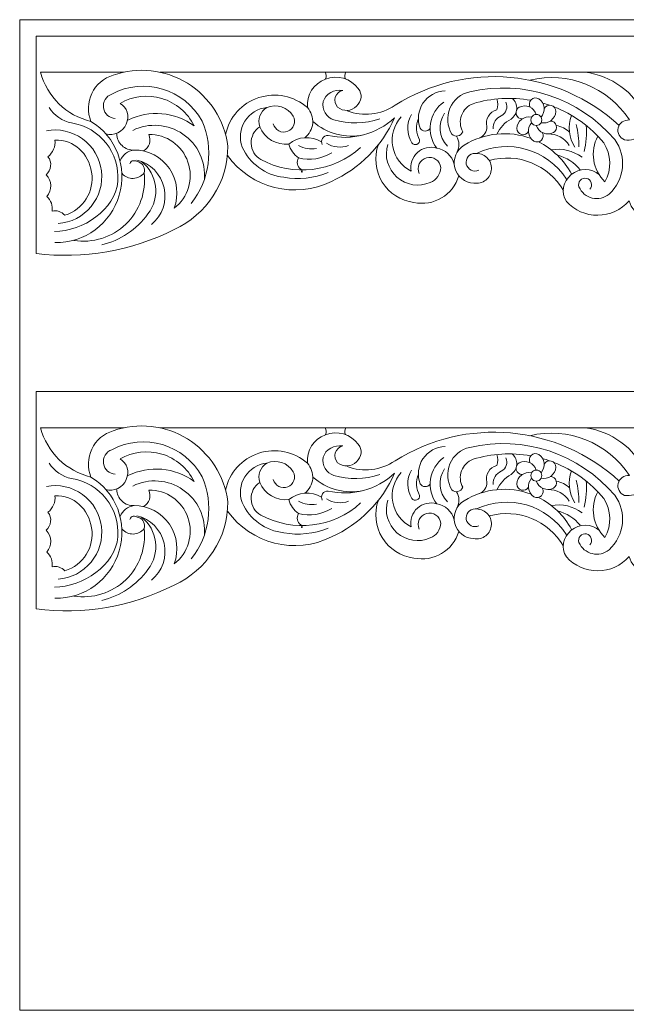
# Model space of a CAD drawing. Header units: millimetres. Extents: x 4871 to 5115, y 2124 to 2384.
# Drawn here: x 4870.9 to 4945.8, y 2124.1 to 2246.1 of the extents above; entities that cross this region are included whole.
import ezdxf

# ---------------------------------------------------------------- set-up
doc = ezdxf.new("R2010")
doc.units = ezdxf.units.MM
doc.header["$MEASUREMENT"] = 0
doc.layers.add('SITARA ALL', color=18, linetype='Continuous', true_color=0x000000)

msp = doc.modelspace()

# ---------------------------------------------------------------- linework, layer by layer
at = {"layer": 'SITARA ALL', "lineweight": 9}
for points, knots in [([(4870.88, 2246.05), (4870.88, 2246.05), (5114.88, 2246.05), (5114.88, 2246.05), (5114.88, 2246.05), (5114.88, 2124.05), (5114.88, 2124.05), (5114.88, 2124.05), (4870.88, 2124.05), (4870.88, 2124.05), (4870.88, 2124.05), (4870.88, 2246.05), (4870.88, 2246.05)], [0, 0, 0, 0, 0.25, 0.25, 0.25, 0.5, 0.5, 0.5, 0.75, 0.75, 0.75, 1, 1, 1, 1]), ([(5072.25, 2239.6), (5071.46, 2236.59), (5069.07, 2234.25), (5066.04, 2233.53), (5066.49, 2234.65), (5066.45, 2235.9), (5065.93, 2236.99), (5065.4, 2238.07), (5064.45, 2238.89), (5063.3, 2239.23), (5060.25, 2240.29), (5056.88, 2239.92), (5054.14, 2238.22), (5051.39, 2236.52), (5049.56, 2233.69), (5049.16, 2230.48), (5049.16, 2226.06), (5051.75, 2222.04), (5055.79, 2220.22), (5061.04, 2217.55), (5066.97, 2216.52), (5072.81, 2217.28), (5072.81, 2217.28), (5072.81, 2244.05), (5072.81, 2244.05), (5072.81, 2244.05), (4872.88, 2244.05), (4872.88, 2244.05), (4872.88, 2244.05), (4872.88, 2217.28), (4872.88, 2217.28), (4878.72, 2216.52), (4884.65, 2217.55), (4889.9, 2220.22), (4893.93, 2222.05), (4896.53, 2226.06), (4896.53, 2230.48), (4896.12, 2233.69), (4894.28, 2236.54), (4891.53, 2238.23), (4888.79, 2239.93), (4885.44, 2240.3), (4882.39, 2239.23), (4881.23, 2238.89), (4880.28, 2238.07), (4879.76, 2236.98), (4879.23, 2235.9), (4879.19, 2234.65), (4879.65, 2233.53), (4876.62, 2234.25), (4874.23, 2236.59), (4873.44, 2239.6), (4873.44, 2239.6), (4883.7, 2239.6), (4883.7, 2239.6)], [0, 0, 0, 0, 0.052632, 0.052632, 0.052632, 0.105263, 0.105263, 0.105263, 0.157895, 0.157895, 0.157895, 0.210526, 0.210526, 0.210526, 0.263158, 0.263158, 0.263158, 0.315789, 0.315789, 0.315789, 0.368421, 0.368421, 0.368421, 0.421053, 0.421053, 0.421053, 0.473684, 0.473684, 0.473684, 0.526316, 0.526316, 0.526316, 0.578947, 0.578947, 0.578947, 0.631579, 0.631579, 0.631579, 0.684211, 0.684211, 0.684211, 0.736842, 0.736842, 0.736842, 0.789474, 0.789474, 0.789474, 0.842105, 0.842105, 0.842105, 0.894737, 0.894737, 0.894737, 1, 1, 1, 1]), ([(4944.77, 2233.03), (4937.17, 2240), (4925.85, 2241.03), (4917.13, 2235.52), (4915.39, 2234.34), (4913.18, 2234.09), (4911.22, 2234.83)], [0, 0, 0, 0, 0.333333, 0.333333, 0.333333, 1, 1, 1, 1]), ([(4892, 2223.44), (4894.3, 2226.31), (4894.82, 2230.21), (4893.34, 2233.57), (4891.17, 2237.54), (4886.21, 2239.03), (4882.22, 2236.9), (4881.51, 2236.65), (4881.08, 2235.93), (4881.2, 2235.19), (4881.32, 2234.45), (4881.9, 2233.91), (4882.65, 2233.91)], [0, 0, 0, 0, 0.2, 0.2, 0.2, 0.4, 0.4, 0.4, 0.6, 0.6, 0.6, 1, 1, 1, 1]), ([(4915.24, 2233.85), (4913.42, 2233.21), (4911.44, 2233.17), (4909.6, 2233.73), (4908.64, 2234.02), (4908.07, 2235), (4908.29, 2235.97), (4908.52, 2236.95), (4909.69, 2237.52), (4910.68, 2237.36), (4910.25, 2237.26), (4909.9, 2236.93), (4909.77, 2236.51), (4909.64, 2236.08), (4909.75, 2235.62), (4910.05, 2235.29), (4910.74, 2234.72), (4911.75, 2234.77), (4912.38, 2235.4), (4913.01, 2236.03), (4913.17, 2236.89), (4912.6, 2237.57), (4911.67, 2238.83), (4910.02, 2239.31), (4908.56, 2238.75), (4907.1, 2238.19), (4906.18, 2236.79), (4906.33, 2235.23), (4904.69, 2236.68), (4902.41, 2237.15), (4900.33, 2236.46), (4898.25, 2235.78), (4896.7, 2234.07), (4896.24, 2231.93)], [0, 0, 0, 0, 0.083333, 0.083333, 0.083333, 0.166667, 0.166667, 0.166667, 0.25, 0.25, 0.25, 0.333333, 0.333333, 0.333333, 0.416667, 0.416667, 0.416667, 0.5, 0.5, 0.5, 0.583333, 0.583333, 0.583333, 0.666667, 0.666667, 0.666667, 0.75, 0.75, 0.75, 0.833333, 0.833333, 0.833333, 1, 1, 1, 1]), ([(4941.15, 2225.18), (4941.35, 2225.4), (4941.42, 2225.7), (4941.33, 2225.98), (4941.25, 2226.26), (4941.02, 2226.47), (4940.73, 2226.52), (4940.44, 2226.58), (4940.15, 2226.48), (4939.96, 2226.26), (4939.77, 2226.04), (4939.71, 2225.73), (4939.81, 2225.46), (4940.11, 2224.77), (4940.71, 2224.26), (4941.44, 2224.09), (4942.17, 2223.92), (4942.93, 2224.1), (4943.51, 2224.58), (4945.43, 2226.31), (4945.74, 2229.2), (4944.22, 2231.29), (4939.84, 2236.44), (4932.95, 2238.72), (4926.36, 2237.18), (4925.26, 2236.95), (4924.34, 2236.19), (4923.9, 2235.15), (4923.46, 2234.12), (4923.55, 2232.94), (4924.14, 2231.98), (4924.33, 2231.77), (4924.62, 2231.68), (4924.89, 2231.74), (4925.16, 2231.8), (4925.39, 2232), (4925.47, 2232.27), (4925.14, 2232.89), (4925.08, 2233.62), (4925.33, 2234.28), (4925.57, 2234.94), (4926.09, 2235.47), (4926.75, 2235.72), (4929.05, 2236.42), (4931.49, 2236.56), (4933.85, 2236.14)], [0, 0, 0, 0, 0.0625, 0.0625, 0.0625, 0.125, 0.125, 0.125, 0.1875, 0.1875, 0.1875, 0.25, 0.25, 0.25, 0.3125, 0.3125, 0.3125, 0.375, 0.375, 0.375, 0.4375, 0.4375, 0.4375, 0.5, 0.5, 0.5, 0.5625, 0.5625, 0.5625, 0.625, 0.625, 0.625, 0.6875, 0.6875, 0.6875, 0.75, 0.75, 0.75, 0.8125, 0.8125, 0.8125, 0.875, 0.875, 0.875, 1, 1, 1, 1]), ([(4940.56, 2239.6), (4943.81, 2239.19), (4946.62, 2237.13), (4947.98, 2234.15), (4948.21, 2233.4), (4948.03, 2232.58), (4947.51, 2231.99), (4946.98, 2231.4), (4946.18, 2231.13), (4945.41, 2231.28), (4944.83, 2231.5), (4944.5, 2232.12), (4944.63, 2232.73), (4944.77, 2233.34), (4945.4, 2233.75), (4946.02, 2233.71), (4943.37, 2237.79), (4938.45, 2239.75), (4933.73, 2238.62)], [0, 0, 0, 0, 0.142857, 0.142857, 0.142857, 0.285714, 0.285714, 0.285714, 0.428571, 0.428571, 0.428571, 0.571429, 0.571429, 0.571429, 0.714286, 0.714286, 0.714286, 1, 1, 1, 1]), ([(4881.46, 2232.01), (4882.49, 2231.7), (4883.58, 2232.22), (4883.99, 2233.21), (4884.4, 2234.2), (4884.17, 2235.24), (4883.23, 2235.75), (4884.79, 2236.66), (4886.66, 2236.88), (4888.4, 2236.36), (4890.13, 2235.84), (4891.57, 2234.61), (4892.37, 2232.98), (4890, 2234.72), (4886.86, 2235), (4884.21, 2233.7)], [0, 0, 0, 0, 0.166667, 0.166667, 0.166667, 0.333333, 0.333333, 0.333333, 0.5, 0.5, 0.5, 0.666667, 0.666667, 0.666667, 1, 1, 1, 1]), ([(4923.3, 2237.29), (4922.21, 2237.26), (4921.19, 2236.7), (4920.58, 2235.78), (4919.97, 2234.87), (4919.84, 2233.73), (4920.23, 2232.7), (4920.36, 2232.49), (4920.58, 2232.36), (4920.83, 2232.35), (4921.07, 2232.34), (4921.3, 2232.46), (4921.45, 2232.66)], [0, 0, 0, 0, 0.2, 0.2, 0.2, 0.4, 0.4, 0.4, 0.6, 0.6, 0.6, 1, 1, 1, 1]), ([(4927.53, 2231.5), (4928.11, 2231.71), (4928.48, 2232.28), (4928.44, 2232.9), (4928.22, 2233.81), (4928.77, 2234.73), (4929.68, 2234.96), (4929.86, 2235.39), (4929.85, 2235.88), (4929.67, 2236.3)], [0, 0, 0, 0, 0.25, 0.25, 0.25, 0.5, 0.5, 0.5, 1, 1, 1, 1]), ([(4929.68, 2231.98), (4930.06, 2232.76), (4930.67, 2233.41), (4931.43, 2233.83), (4931.84, 2234.11), (4932.1, 2234.57), (4932.13, 2235.06), (4932.16, 2235.56), (4931.96, 2236.04), (4931.59, 2236.37)], [0, 0, 0, 0, 0.25, 0.25, 0.25, 0.5, 0.5, 0.5, 1, 1, 1, 1]), ([(4935.13, 2234.05), (4935.43, 2234.38), (4935.56, 2234.82), (4935.51, 2235.25), (4935.45, 2235.69), (4935.21, 2236.08), (4934.85, 2236.32), (4934.55, 2236.5), (4934.16, 2236.45), (4933.91, 2236.2), (4933.66, 2235.94), (4933.61, 2235.57), (4933.8, 2235.27)], [0, 0, 0, 0, 0.2, 0.2, 0.2, 0.4, 0.4, 0.4, 0.6, 0.6, 0.6, 1, 1, 1, 1]), ([(4874.51, 2235.25), (4875.13, 2234.26), (4876.13, 2233.57), (4877.27, 2233.34), (4880.75, 2232.79), (4883.22, 2229.66), (4882.96, 2226.15), (4882.69, 2222.64), (4878.66, 2220.01), (4875.14, 2219.98)], [0, 0, 0, 0, 0.25, 0.25, 0.25, 0.5, 0.5, 0.5, 1, 1, 1, 1]), ([(4901.33, 2235.25), (4900.21, 2235.13), (4899.21, 2234.51), (4898.62, 2233.55), (4898.03, 2232.6), (4897.91, 2231.43), (4898.3, 2230.38), (4899.22, 2228.32), (4901.17, 2226.9), (4903.42, 2226.66), (4905.25, 2226.33), (4907.14, 2226.53), (4908.87, 2227.23)], [0, 0, 0, 0, 0.2, 0.2, 0.2, 0.4, 0.4, 0.4, 0.6, 0.6, 0.6, 1, 1, 1, 1]), ([(4902.13, 2233.23), (4902.23, 2232.86), (4902.47, 2232.55), (4902.81, 2232.37), (4903.15, 2232.2), (4903.55, 2232.18), (4903.9, 2232.32), (4904.26, 2232.46), (4904.54, 2232.74), (4904.67, 2233.1), (4904.8, 2233.46), (4904.77, 2233.85), (4904.58, 2234.19), (4903.91, 2235.29), (4902.53, 2235.74), (4901.33, 2235.25), (4900.52, 2234.76), (4900.16, 2233.77), (4900.47, 2232.88), (4901.04, 2231.44), (4902.5, 2230.56), (4904.04, 2230.74), (4905.18, 2231.69), (4906.81, 2231.8), (4908.08, 2231.03)], [0, 0, 0, 0, 0.111111, 0.111111, 0.111111, 0.222222, 0.222222, 0.222222, 0.333333, 0.333333, 0.333333, 0.444444, 0.444444, 0.444444, 0.555556, 0.555556, 0.555556, 0.666667, 0.666667, 0.666667, 0.777778, 0.777778, 0.777778, 1, 1, 1, 1]), ([(4906.01, 2231.53), (4906.57, 2231.97), (4906.92, 2232.61), (4906.98, 2233.31), (4907.04, 2234.02), (4906.8, 2234.71), (4906.33, 2235.23)], [0, 0, 0, 0, 0.333333, 0.333333, 0.333333, 1, 1, 1, 1]), ([(4917.88, 2234.08), (4916.99, 2233.09), (4916.6, 2231.74), (4916.85, 2230.42), (4917.1, 2229.11), (4917.94, 2227.99), (4919.14, 2227.4), (4918.96, 2228.24), (4919.25, 2229.12), (4919.89, 2229.71), (4920.53, 2230.29), (4921.44, 2230.49), (4922.27, 2230.24), (4921.61, 2231.1), (4921.33, 2232.19), (4921.49, 2233.27), (4921.66, 2234.34), (4922.26, 2235.3), (4923.15, 2235.92)], [0, 0, 0, 0, 0.142857, 0.142857, 0.142857, 0.285714, 0.285714, 0.285714, 0.428571, 0.428571, 0.428571, 0.571429, 0.571429, 0.571429, 0.714286, 0.714286, 0.714286, 1, 1, 1, 1]), ([(4930.78, 2235.89), (4931.08, 2235.28), (4930.83, 2234.54), (4930.22, 2234.23), (4929.58, 2233.96), (4929.18, 2233.32), (4929.23, 2232.63)], [0, 0, 0, 0, 0.333333, 0.333333, 0.333333, 1, 1, 1, 1]), ([(4934.55, 2234.39), (4934.41, 2234.81), (4934.1, 2235.15), (4933.69, 2235.32), (4933.29, 2235.49), (4932.84, 2235.47), (4932.44, 2235.28), (4932.13, 2235.11), (4931.98, 2234.74), (4932.08, 2234.4), (4932.17, 2234.06), (4932.47, 2233.83), (4932.83, 2233.84)], [0, 0, 0, 0, 0.2, 0.2, 0.2, 0.4, 0.4, 0.4, 0.6, 0.6, 0.6, 1, 1, 1, 1]), ([(4935.13, 2233.37), (4935.56, 2233.28), (4936.01, 2233.39), (4936.36, 2233.65), (4936.71, 2233.92), (4936.92, 2234.32), (4936.95, 2234.75), (4936.96, 2235.11), (4936.72, 2235.42), (4936.38, 2235.51), (4936.04, 2235.59), (4935.68, 2235.45), (4935.52, 2235.14)], [0, 0, 0, 0, 0.2, 0.2, 0.2, 0.4, 0.4, 0.4, 0.6, 0.6, 0.6, 1, 1, 1, 1]), ([(4942.13, 2231.72), (4941.13, 2229.86), (4941.49, 2227.56), (4943.01, 2226.09), (4943.85, 2227.6), (4943.79, 2229.45), (4942.86, 2230.9), (4941.22, 2232.88), (4939.1, 2234.41), (4936.7, 2235.34)], [0, 0, 0, 0, 0.25, 0.25, 0.25, 0.5, 0.5, 0.5, 1, 1, 1, 1]), ([(4908.16, 2230.68), (4908.04, 2230.93), (4908.05, 2231.22), (4908.2, 2231.45), (4908.34, 2231.68), (4908.6, 2231.82), (4908.88, 2231.81), (4911.8, 2231.12), (4914.88, 2231.94), (4917.07, 2233.99), (4915.53, 2230.51), (4912.76, 2227.72), (4909.29, 2226.15), (4904.82, 2223.93), (4899.38, 2225.29), (4896.47, 2229.34)], [0, 0, 0, 0, 0.166667, 0.166667, 0.166667, 0.333333, 0.333333, 0.333333, 0.5, 0.5, 0.5, 0.666667, 0.666667, 0.666667, 1, 1, 1, 1]), ([(4919.16, 2234.37), (4918.53, 2233.3), (4918.55, 2231.96), (4919.22, 2230.9), (4919.36, 2230.71), (4919.61, 2230.63), (4919.84, 2230.71), (4920.06, 2230.8), (4920.2, 2231.02), (4920.16, 2231.26), (4919.7, 2232.06), (4919.65, 2233.04), (4920.01, 2233.9)], [0, 0, 0, 0, 0.2, 0.2, 0.2, 0.4, 0.4, 0.4, 0.6, 0.6, 0.6, 1, 1, 1, 1]), ([(4933.96, 2234.05), (4933.53, 2234.14), (4933.08, 2234.04), (4932.73, 2233.78), (4932.38, 2233.51), (4932.17, 2233.11), (4932.14, 2232.67), (4932.13, 2232.32), (4932.37, 2232.01), (4932.71, 2231.92), (4933.06, 2231.84), (4933.41, 2231.98), (4933.57, 2232.29)], [0, 0, 0, 0, 0.2, 0.2, 0.2, 0.4, 0.4, 0.4, 0.6, 0.6, 0.6, 1, 1, 1, 1]), ([(4935.23, 2233.71), (4935.23, 2233.96), (4935.1, 2234.18), (4934.89, 2234.3), (4934.68, 2234.42), (4934.42, 2234.42), (4934.21, 2234.3), (4934, 2234.18), (4933.87, 2233.96), (4933.87, 2233.71), (4933.87, 2233.47), (4934, 2233.25), (4934.21, 2233.13), (4934.42, 2233), (4934.68, 2233), (4934.89, 2233.13), (4935.1, 2233.25), (4935.23, 2233.47), (4935.23, 2233.71)], [0, 0, 0, 0, 0.166667, 0.166667, 0.166667, 0.333333, 0.333333, 0.333333, 0.5, 0.5, 0.5, 0.666667, 0.666667, 0.666667, 0.833333, 0.833333, 0.833333, 1, 1, 1, 1]), ([(4875.61, 2220.96), (4877.19, 2221.07), (4878.66, 2221.82), (4879.67, 2223.05), (4880.68, 2224.28), (4881.14, 2225.86), (4880.94, 2227.44), (4880.74, 2229.02), (4879.9, 2230.44), (4878.61, 2231.38), (4877.32, 2232.31), (4875.72, 2232.68), (4874.15, 2232.38)], [0, 0, 0, 0, 0.2, 0.2, 0.2, 0.4, 0.4, 0.4, 0.6, 0.6, 0.6, 1, 1, 1, 1]), ([(4875.21, 2218.6), (4878.87, 2218.53), (4882.12, 2220.93), (4883.13, 2224.44), (4884.14, 2227.96), (4882.78, 2231.64), (4879.65, 2233.53)], [0, 0, 0, 0, 0.333333, 0.333333, 0.333333, 1, 1, 1, 1]), ([(4893.63, 2226.35), (4893.83, 2228.56), (4892.82, 2230.72), (4890.99, 2231.97), (4889.16, 2233.23), (4886.81, 2233.41), (4884.81, 2232.43)], [0, 0, 0, 0, 0.333333, 0.333333, 0.333333, 1, 1, 1, 1]), ([(4900.47, 2232.88), (4899.78, 2232.43), (4899.37, 2231.65), (4899.4, 2230.82), (4899.43, 2230), (4899.87, 2229.25), (4900.59, 2228.84), (4904.59, 2226.68), (4909.52, 2227.27), (4912.89, 2230.33)], [0, 0, 0, 0, 0.25, 0.25, 0.25, 0.5, 0.5, 0.5, 1, 1, 1, 1]), ([(4933.96, 2233.37), (4933.67, 2233.05), (4933.53, 2232.61), (4933.58, 2232.18), (4933.64, 2231.74), (4933.88, 2231.35), (4934.24, 2231.11), (4934.55, 2230.93), (4934.93, 2230.98), (4935.18, 2231.23), (4935.43, 2231.49), (4935.48, 2231.86), (4935.29, 2232.16)], [0, 0, 0, 0, 0.2, 0.2, 0.2, 0.4, 0.4, 0.4, 0.6, 0.6, 0.6, 1, 1, 1, 1]), ([(4934.55, 2233.04), (4934.68, 2232.62), (4934.99, 2232.28), (4935.4, 2232.11), (4935.8, 2231.94), (4936.26, 2231.96), (4936.65, 2232.15), (4936.96, 2232.32), (4937.11, 2232.68), (4937.01, 2233.02), (4936.92, 2233.36), (4936.62, 2233.6), (4936.27, 2233.58)], [0, 0, 0, 0, 0.2, 0.2, 0.2, 0.4, 0.4, 0.4, 0.6, 0.6, 0.6, 1, 1, 1, 1]), ([(4882.84, 2232.01), (4882.84, 2231.46), (4883.07, 2230.93), (4883.48, 2230.55), (4883.88, 2230.18), (4884.41, 2229.98), (4884.96, 2230.01)], [0, 0, 0, 0, 0.333333, 0.333333, 0.333333, 1, 1, 1, 1]), ([(4883.23, 2228.69), (4883.54, 2229.4), (4884.2, 2229.9), (4884.96, 2230.01), (4886.71, 2230.02), (4888.34, 2229.16), (4889.32, 2227.73), (4890.31, 2226.29), (4890.52, 2224.45), (4889.9, 2222.83), (4891.64, 2224.16), (4892.33, 2226.46), (4891.61, 2228.53), (4890.88, 2230.6), (4888.97, 2231.97), (4886.77, 2231.92), (4887.12, 2231.18), (4886.84, 2230.29), (4886.13, 2229.89)], [0, 0, 0, 0, 0.142857, 0.142857, 0.142857, 0.285714, 0.285714, 0.285714, 0.428571, 0.428571, 0.428571, 0.571429, 0.571429, 0.571429, 0.714286, 0.714286, 0.714286, 1, 1, 1, 1]), ([(4933.9, 2231.42), (4931.18, 2232.45), (4928.13, 2232.15), (4925.66, 2230.61), (4924.69, 2230.04), (4924.22, 2228.9), (4924.51, 2227.82), (4924.79, 2226.74), (4925.72, 2225.97), (4926.83, 2225.94), (4927.36, 2225.84), (4927.9, 2225.98), (4928.32, 2226.31), (4928.74, 2226.64), (4928.99, 2227.14), (4929.02, 2227.67), (4929.04, 2228.2), (4928.83, 2228.72), (4928.45, 2229.09), (4928.06, 2229.46), (4927.54, 2229.64), (4927, 2229.59), (4926.67, 2229.6), (4926.36, 2229.45), (4926.15, 2229.2), (4925.94, 2228.94), (4925.85, 2228.61), (4925.92, 2228.28), (4925.99, 2227.96), (4926.21, 2227.68), (4926.5, 2227.54), (4926.8, 2227.39), (4927.15, 2227.38), (4927.45, 2227.53)], [0, 0, 0, 0, 0.083333, 0.083333, 0.083333, 0.166667, 0.166667, 0.166667, 0.25, 0.25, 0.25, 0.333333, 0.333333, 0.333333, 0.416667, 0.416667, 0.416667, 0.5, 0.5, 0.5, 0.583333, 0.583333, 0.583333, 0.666667, 0.666667, 0.666667, 0.75, 0.75, 0.75, 0.833333, 0.833333, 0.833333, 1, 1, 1, 1]), ([(4876.43, 2221.97), (4878.7, 2222.66), (4880.11, 2224.93), (4879.73, 2227.27), (4879.34, 2229.61), (4877.59, 2231.3), (4875.21, 2231.22), (4875.29, 2230.44), (4874.97, 2229.68), (4874.35, 2229.19), (4874.88, 2228.51), (4874.78, 2227.54), (4874.13, 2226.97), (4874.85, 2226.23), (4874.88, 2225.06), (4874.21, 2224.28), (4874.73, 2223.83), (4874.97, 2223.15), (4874.86, 2222.48), (4875.43, 2222.62), (4876.04, 2222.42), (4876.43, 2221.97)], [0, 0, 0, 0, 0.142857, 0.142857, 0.142857, 0.285714, 0.285714, 0.285714, 0.428571, 0.428571, 0.428571, 0.571429, 0.571429, 0.571429, 0.714286, 0.714286, 0.714286, 0.857143, 0.857143, 0.857143, 1, 1, 1, 1]), ([(4904.04, 2230.74), (4904.23, 2230.05), (4904.66, 2229.44), (4905.25, 2229.03), (4904.94, 2228.57), (4905.07, 2227.95), (4905.53, 2227.64), (4905.99, 2227.33), (4905.38, 2227.09), (4905.69, 2227.55)], [0, 0, 0, 0, 0.25, 0.25, 0.25, 0.5, 0.5, 0.5, 1, 1, 1, 1]), ([(4915.08, 2230.68), (4914.53, 2229.15), (4914.71, 2227.45), (4915.56, 2226.06), (4916.41, 2224.68), (4917.84, 2223.75), (4919.45, 2223.56), (4921.88, 2223.03), (4924.3, 2224.46), (4925, 2226.84)], [0, 0, 0, 0, 0.25, 0.25, 0.25, 0.5, 0.5, 0.5, 1, 1, 1, 1]), ([(4916.23, 2230.69), (4915.79, 2229.25), (4916.23, 2227.68), (4917.36, 2226.68), (4918.49, 2225.67), (4920.08, 2225.41), (4921.46, 2226.02), (4922.23, 2226.3), (4922.75, 2227.03), (4922.77, 2227.85), (4922.73, 2228.26), (4922.51, 2228.63), (4922.17, 2228.86), (4921.83, 2229.09), (4921.41, 2229.16), (4921.01, 2229.05), (4920.62, 2228.94), (4920.29, 2228.66), (4920.12, 2228.29), (4919.95, 2227.92), (4919.94, 2227.49), (4920.11, 2227.12)], [0, 0, 0, 0, 0.125, 0.125, 0.125, 0.25, 0.25, 0.25, 0.375, 0.375, 0.375, 0.5, 0.5, 0.5, 0.625, 0.625, 0.625, 0.75, 0.75, 0.75, 1, 1, 1, 1]), ([(4877.54, 2218.88), (4879.87, 2218.5), (4882.24, 2219.25), (4883.95, 2220.88), (4885.65, 2222.52), (4886.48, 2224.85), (4886.2, 2227.19), (4886.38, 2227.74), (4886.09, 2228.34), (4885.54, 2228.54), (4884.99, 2228.73), (4884.65, 2228.85), (4884.44, 2228.3)], [0, 0, 0, 0, 0.2, 0.2, 0.2, 0.4, 0.4, 0.4, 0.6, 0.6, 0.6, 1, 1, 1, 1]), ([(4880.97, 2218.32), (4883.26, 2218.88), (4885.28, 2220.23), (4886.67, 2222.13), (4888.23, 2224.15), (4887.87, 2227.04), (4885.87, 2228.61)], [0, 0, 0, 0, 0.333333, 0.333333, 0.333333, 1, 1, 1, 1]), ([(4887.12, 2220.84), (4888.45, 2221.93), (4889.05, 2223.69), (4888.66, 2225.37), (4888.27, 2227.05), (4886.99, 2228.37), (4885.31, 2228.77)], [0, 0, 0, 0, 0.333333, 0.333333, 0.333333, 1, 1, 1, 1]), ([(4942.32, 2226.94), (4941.33, 2227.81), (4939.86, 2227.83), (4938.86, 2226.98), (4937.85, 2226.13), (4937.55, 2224.8), (4938.25, 2223.68), (4939.24, 2222.59), (4940.65, 2221.96), (4942.13, 2221.98), (4943.61, 2221.99), (4945.01, 2222.62), (4945.98, 2223.74), (4946.56, 2221.94), (4948.47, 2220.92), (4950.29, 2221.44), (4952.11, 2221.97), (4953.28, 2222.68), (4952.81, 2224.51), (4952.45, 2225.48), (4951.47, 2226.09), (4950.44, 2225.98), (4949.41, 2225.87), (4948.59, 2225.12), (4948.43, 2224.09), (4948.39, 2223.68), (4948.54, 2223.28), (4948.84, 2222.99), (4949.13, 2222.7), (4949.54, 2222.56), (4949.95, 2222.62), (4950.36, 2222.67), (4950.72, 2222.9), (4950.94, 2223.25), (4951.16, 2223.6), (4951.2, 2224.03), (4951.06, 2224.42)], [0, 0, 0, 0, 0.076923, 0.076923, 0.076923, 0.153846, 0.153846, 0.153846, 0.230769, 0.230769, 0.230769, 0.307692, 0.307692, 0.307692, 0.384615, 0.384615, 0.384615, 0.461538, 0.461538, 0.461538, 0.538462, 0.538462, 0.538462, 0.615385, 0.615385, 0.615385, 0.692308, 0.692308, 0.692308, 0.769231, 0.769231, 0.769231, 0.846154, 0.846154, 0.846154, 1, 1, 1, 1]), ([(4883.48, 2227.11), (4883.83, 2226.72), (4884.33, 2226.5), (4884.86, 2226.51), (4885.39, 2226.53), (4885.88, 2226.77), (4886.2, 2227.19)], [0, 0, 0, 0, 0.333333, 0.333333, 0.333333, 1, 1, 1, 1]), ([(5072.25, 2195.79), (5071.46, 2192.78), (5069.07, 2190.45), (5066.04, 2189.72), (5066.49, 2190.84), (5066.45, 2192.1), (5065.93, 2193.18), (5065.4, 2194.27), (5064.45, 2195.08), (5063.3, 2195.42), (5060.25, 2196.49), (5056.88, 2196.12), (5054.14, 2194.42), (5051.39, 2192.71), (5049.56, 2189.88), (5049.16, 2186.68), (5049.16, 2182.25), (5051.75, 2178.24), (5055.79, 2176.42), (5061.04, 2173.74), (5066.97, 2172.72), (5072.81, 2173.48), (5072.81, 2173.48), (5072.81, 2200.25), (5072.81, 2200.25), (5072.81, 2200.25), (4872.88, 2200.25), (4872.88, 2200.25), (4872.88, 2200.25), (4872.88, 2173.48), (4872.88, 2173.48), (4878.72, 2172.72), (4884.65, 2173.74), (4889.9, 2176.42), (4893.93, 2178.24), (4896.53, 2182.25), (4896.53, 2186.68), (4896.12, 2189.88), (4894.28, 2192.73), (4891.53, 2194.43), (4888.79, 2196.12), (4885.44, 2196.49), (4882.39, 2195.42), (4881.23, 2195.08), (4880.28, 2194.26), (4879.76, 2193.18), (4879.23, 2192.09), (4879.19, 2190.84), (4879.65, 2189.72), (4876.62, 2190.45), (4874.23, 2192.78), (4873.44, 2195.79), (4873.44, 2195.79), (4883.7, 2195.79), (4883.7, 2195.79)], [0, 0, 0, 0, 0.052632, 0.052632, 0.052632, 0.105263, 0.105263, 0.105263, 0.157895, 0.157895, 0.157895, 0.210526, 0.210526, 0.210526, 0.263158, 0.263158, 0.263158, 0.315789, 0.315789, 0.315789, 0.368421, 0.368421, 0.368421, 0.421053, 0.421053, 0.421053, 0.473684, 0.473684, 0.473684, 0.526316, 0.526316, 0.526316, 0.578947, 0.578947, 0.578947, 0.631579, 0.631579, 0.631579, 0.684211, 0.684211, 0.684211, 0.736842, 0.736842, 0.736842, 0.789474, 0.789474, 0.789474, 0.842105, 0.842105, 0.842105, 0.894737, 0.894737, 0.894737, 1, 1, 1, 1]), ([(4944.77, 2189.22), (4937.17, 2196.2), (4925.85, 2197.23), (4917.13, 2191.72), (4915.39, 2190.54), (4913.18, 2190.28), (4911.22, 2191.03)], [0, 0, 0, 0, 0.333333, 0.333333, 0.333333, 1, 1, 1, 1]), ([(4892, 2179.64), (4894.3, 2182.5), (4894.82, 2186.4), (4893.34, 2189.77), (4891.17, 2193.74), (4886.21, 2195.23), (4882.22, 2193.09), (4881.51, 2192.85), (4881.08, 2192.13), (4881.2, 2191.39), (4881.32, 2190.65), (4881.9, 2190.1), (4882.65, 2190.1)], [0, 0, 0, 0, 0.2, 0.2, 0.2, 0.4, 0.4, 0.4, 0.6, 0.6, 0.6, 1, 1, 1, 1]), ([(4915.24, 2190.05), (4913.42, 2189.41), (4911.44, 2189.37), (4909.6, 2189.93), (4908.64, 2190.21), (4908.07, 2191.19), (4908.29, 2192.17), (4908.52, 2193.14), (4909.69, 2193.72), (4910.68, 2193.56), (4910.25, 2193.45), (4909.9, 2193.13), (4909.77, 2192.7), (4909.64, 2192.27), (4909.75, 2191.82), (4910.05, 2191.49), (4910.74, 2190.92), (4911.75, 2190.96), (4912.38, 2191.6), (4913.01, 2192.23), (4913.17, 2193.08), (4912.6, 2193.77), (4911.67, 2195.02), (4910.02, 2195.5), (4908.56, 2194.94), (4907.1, 2194.39), (4906.18, 2192.98), (4906.33, 2191.42), (4904.69, 2192.87), (4902.41, 2193.34), (4900.33, 2192.66), (4898.25, 2191.98), (4896.7, 2190.27), (4896.24, 2188.13)], [0, 0, 0, 0, 0.083333, 0.083333, 0.083333, 0.166667, 0.166667, 0.166667, 0.25, 0.25, 0.25, 0.333333, 0.333333, 0.333333, 0.416667, 0.416667, 0.416667, 0.5, 0.5, 0.5, 0.583333, 0.583333, 0.583333, 0.666667, 0.666667, 0.666667, 0.75, 0.75, 0.75, 0.833333, 0.833333, 0.833333, 1, 1, 1, 1]), ([(4941.15, 2181.38), (4941.35, 2181.59), (4941.42, 2181.9), (4941.33, 2182.17), (4941.25, 2182.45), (4941.02, 2182.66), (4940.73, 2182.72), (4940.44, 2182.78), (4940.15, 2182.68), (4939.96, 2182.46), (4939.77, 2182.23), (4939.71, 2181.93), (4939.81, 2181.66), (4940.11, 2180.97), (4940.71, 2180.46), (4941.44, 2180.29), (4942.17, 2180.11), (4942.93, 2180.29), (4943.51, 2180.78), (4945.43, 2182.5), (4945.74, 2185.39), (4944.22, 2187.48), (4939.84, 2192.64), (4932.95, 2194.91), (4926.36, 2193.38), (4925.26, 2193.14), (4924.34, 2192.39), (4923.9, 2191.35), (4923.46, 2190.31), (4923.55, 2189.13), (4924.14, 2188.17), (4924.33, 2187.97), (4924.62, 2187.88), (4924.89, 2187.94), (4925.16, 2188), (4925.39, 2188.2), (4925.47, 2188.46), (4925.14, 2189.08), (4925.08, 2189.82), (4925.33, 2190.48), (4925.57, 2191.14), (4926.09, 2191.66), (4926.75, 2191.91), (4929.05, 2192.61), (4931.49, 2192.76), (4933.85, 2192.34)], [0, 0, 0, 0, 0.0625, 0.0625, 0.0625, 0.125, 0.125, 0.125, 0.1875, 0.1875, 0.1875, 0.25, 0.25, 0.25, 0.3125, 0.3125, 0.3125, 0.375, 0.375, 0.375, 0.4375, 0.4375, 0.4375, 0.5, 0.5, 0.5, 0.5625, 0.5625, 0.5625, 0.625, 0.625, 0.625, 0.6875, 0.6875, 0.6875, 0.75, 0.75, 0.75, 0.8125, 0.8125, 0.8125, 0.875, 0.875, 0.875, 1, 1, 1, 1]), ([(4940.56, 2195.79), (4943.81, 2195.39), (4946.62, 2193.32), (4947.98, 2190.34), (4948.21, 2189.59), (4948.03, 2188.77), (4947.51, 2188.18), (4946.98, 2187.6), (4946.18, 2187.33), (4945.41, 2187.47), (4944.83, 2187.7), (4944.5, 2188.31), (4944.63, 2188.92), (4944.76, 2189.53), (4945.4, 2189.95), (4946.02, 2189.91), (4943.37, 2193.98), (4938.45, 2195.95), (4933.73, 2194.81)], [0, 0, 0, 0, 0.142857, 0.142857, 0.142857, 0.285714, 0.285714, 0.285714, 0.428571, 0.428571, 0.428571, 0.571429, 0.571429, 0.571429, 0.714286, 0.714286, 0.714286, 1, 1, 1, 1]), ([(4881.46, 2188.2), (4882.49, 2187.9), (4883.58, 2188.42), (4883.99, 2189.41), (4884.4, 2190.4), (4884.17, 2191.43), (4883.23, 2191.95), (4884.79, 2192.86), (4886.66, 2193.08), (4888.4, 2192.55), (4890.13, 2192.03), (4891.57, 2190.8), (4892.37, 2189.18), (4890, 2190.92), (4886.86, 2191.2), (4884.21, 2189.9)], [0, 0, 0, 0, 0.166667, 0.166667, 0.166667, 0.333333, 0.333333, 0.333333, 0.5, 0.5, 0.5, 0.666667, 0.666667, 0.666667, 1, 1, 1, 1]), ([(4923.3, 2193.49), (4922.21, 2193.45), (4921.19, 2192.89), (4920.58, 2191.98), (4919.97, 2191.06), (4919.84, 2189.92), (4920.23, 2188.89), (4920.36, 2188.69), (4920.58, 2188.56), (4920.83, 2188.55), (4921.07, 2188.54), (4921.3, 2188.65), (4921.45, 2188.85)], [0, 0, 0, 0, 0.2, 0.2, 0.2, 0.4, 0.4, 0.4, 0.6, 0.6, 0.6, 1, 1, 1, 1]), ([(4927.53, 2187.7), (4928.11, 2187.91), (4928.48, 2188.48), (4928.44, 2189.09), (4928.22, 2190.01), (4928.77, 2190.92), (4929.68, 2191.16), (4929.86, 2191.59), (4929.85, 2192.07), (4929.67, 2192.5)], [0, 0, 0, 0, 0.25, 0.25, 0.25, 0.5, 0.5, 0.5, 1, 1, 1, 1]), ([(4929.68, 2188.17), (4930.06, 2188.95), (4930.67, 2189.6), (4931.43, 2190.03), (4931.84, 2190.31), (4932.1, 2190.76), (4932.13, 2191.26), (4932.16, 2191.76), (4931.96, 2192.24), (4931.59, 2192.57)], [0, 0, 0, 0, 0.25, 0.25, 0.25, 0.5, 0.5, 0.5, 1, 1, 1, 1]), ([(4935.13, 2190.25), (4935.43, 2190.58), (4935.56, 2191.01), (4935.51, 2191.45), (4935.45, 2191.88), (4935.21, 2192.27), (4934.85, 2192.51), (4934.55, 2192.69), (4934.16, 2192.64), (4933.91, 2192.39), (4933.66, 2192.14), (4933.61, 2191.76), (4933.8, 2191.46)], [0, 0, 0, 0, 0.2, 0.2, 0.2, 0.4, 0.4, 0.4, 0.6, 0.6, 0.6, 1, 1, 1, 1]), ([(4874.51, 2191.44), (4875.13, 2190.46), (4876.13, 2189.77), (4877.27, 2189.54), (4880.75, 2188.99), (4883.22, 2185.86), (4882.96, 2182.35), (4882.69, 2178.84), (4878.66, 2176.2), (4875.14, 2176.17)], [0, 0, 0, 0, 0.25, 0.25, 0.25, 0.5, 0.5, 0.5, 1, 1, 1, 1]), ([(4901.33, 2191.44), (4900.21, 2191.33), (4899.21, 2190.7), (4898.62, 2189.75), (4898.03, 2188.79), (4897.91, 2187.63), (4898.3, 2186.57), (4899.22, 2184.51), (4901.17, 2183.1), (4903.42, 2182.86), (4905.25, 2182.53), (4907.14, 2182.72), (4908.87, 2183.42)], [0, 0, 0, 0, 0.2, 0.2, 0.2, 0.4, 0.4, 0.4, 0.6, 0.6, 0.6, 1, 1, 1, 1]), ([(4902.13, 2189.42), (4902.23, 2189.05), (4902.47, 2188.74), (4902.81, 2188.57), (4903.15, 2188.39), (4903.55, 2188.37), (4903.9, 2188.51), (4904.26, 2188.65), (4904.54, 2188.94), (4904.67, 2189.29), (4904.8, 2189.65), (4904.77, 2190.05), (4904.58, 2190.38), (4903.91, 2191.49), (4902.53, 2191.94), (4901.33, 2191.44), (4900.52, 2190.96), (4900.16, 2189.97), (4900.47, 2189.07), (4901.04, 2187.63), (4902.5, 2186.76), (4904.04, 2186.94), (4905.18, 2187.88), (4906.81, 2188), (4908.08, 2187.23)], [0, 0, 0, 0, 0.111111, 0.111111, 0.111111, 0.222222, 0.222222, 0.222222, 0.333333, 0.333333, 0.333333, 0.444444, 0.444444, 0.444444, 0.555556, 0.555556, 0.555556, 0.666667, 0.666667, 0.666667, 0.777778, 0.777778, 0.777778, 1, 1, 1, 1]), ([(4906.01, 2187.73), (4906.57, 2188.16), (4906.92, 2188.81), (4906.98, 2189.51), (4907.04, 2190.21), (4906.8, 2190.9), (4906.33, 2191.42)], [0, 0, 0, 0, 0.333333, 0.333333, 0.333333, 1, 1, 1, 1]), ([(4917.88, 2190.28), (4916.99, 2189.28), (4916.6, 2187.93), (4916.85, 2186.62), (4917.1, 2185.3), (4917.94, 2184.19), (4919.14, 2183.59), (4918.96, 2184.44), (4919.25, 2185.32), (4919.89, 2185.9), (4920.53, 2186.48), (4921.44, 2186.68), (4922.27, 2186.43), (4921.61, 2187.29), (4921.33, 2188.39), (4921.49, 2189.46), (4921.66, 2190.54), (4922.26, 2191.5), (4923.15, 2192.12)], [0, 0, 0, 0, 0.142857, 0.142857, 0.142857, 0.285714, 0.285714, 0.285714, 0.428571, 0.428571, 0.428571, 0.571429, 0.571429, 0.571429, 0.714286, 0.714286, 0.714286, 1, 1, 1, 1]), ([(4930.78, 2192.09), (4931.08, 2191.48), (4930.83, 2190.73), (4930.22, 2190.43), (4929.58, 2190.16), (4929.18, 2189.51), (4929.23, 2188.82)], [0, 0, 0, 0, 0.333333, 0.333333, 0.333333, 1, 1, 1, 1]), ([(4934.55, 2190.59), (4934.41, 2191), (4934.1, 2191.34), (4933.69, 2191.51), (4933.29, 2191.68), (4932.84, 2191.67), (4932.44, 2191.47), (4932.13, 2191.3), (4931.98, 2190.94), (4932.08, 2190.6), (4932.17, 2190.26), (4932.47, 2190.03), (4932.83, 2190.04)], [0, 0, 0, 0, 0.2, 0.2, 0.2, 0.4, 0.4, 0.4, 0.6, 0.6, 0.6, 1, 1, 1, 1]), ([(4935.13, 2189.57), (4935.56, 2189.48), (4936.01, 2189.58), (4936.36, 2189.85), (4936.71, 2190.11), (4936.92, 2190.51), (4936.95, 2190.95), (4936.96, 2191.3), (4936.72, 2191.61), (4936.38, 2191.7), (4936.04, 2191.79), (4935.68, 2191.64), (4935.52, 2191.33)], [0, 0, 0, 0, 0.2, 0.2, 0.2, 0.4, 0.4, 0.4, 0.6, 0.6, 0.6, 1, 1, 1, 1]), ([(4942.13, 2187.92), (4941.13, 2186.05), (4941.49, 2183.75), (4943.01, 2182.28), (4943.85, 2183.79), (4943.79, 2185.64), (4942.86, 2187.1), (4941.22, 2189.07), (4939.1, 2190.6), (4936.7, 2191.53)], [0, 0, 0, 0, 0.25, 0.25, 0.25, 0.5, 0.5, 0.5, 1, 1, 1, 1]), ([(4908.16, 2186.88), (4908.04, 2187.12), (4908.05, 2187.41), (4908.2, 2187.65), (4908.34, 2187.88), (4908.6, 2188.01), (4908.88, 2188), (4911.8, 2187.31), (4914.88, 2188.13), (4917.07, 2190.19), (4915.53, 2186.71), (4912.76, 2183.91), (4909.29, 2182.35), (4904.82, 2180.13), (4899.38, 2181.48), (4896.47, 2185.54)], [0, 0, 0, 0, 0.166667, 0.166667, 0.166667, 0.333333, 0.333333, 0.333333, 0.5, 0.5, 0.5, 0.666667, 0.666667, 0.666667, 1, 1, 1, 1]), ([(4919.16, 2190.57), (4918.53, 2189.49), (4918.55, 2188.15), (4919.22, 2187.1), (4919.36, 2186.9), (4919.61, 2186.82), (4919.84, 2186.91), (4920.06, 2187), (4920.2, 2187.21), (4920.16, 2187.45), (4919.7, 2188.26), (4919.65, 2189.24), (4920.01, 2190.09)], [0, 0, 0, 0, 0.2, 0.2, 0.2, 0.4, 0.4, 0.4, 0.6, 0.6, 0.6, 1, 1, 1, 1]), ([(4933.96, 2190.25), (4933.53, 2190.34), (4933.08, 2190.24), (4932.73, 2189.97), (4932.38, 2189.71), (4932.17, 2189.31), (4932.14, 2188.87), (4932.13, 2188.52), (4932.37, 2188.21), (4932.71, 2188.12), (4933.06, 2188.03), (4933.41, 2188.17), (4933.57, 2188.49)], [0, 0, 0, 0, 0.2, 0.2, 0.2, 0.4, 0.4, 0.4, 0.6, 0.6, 0.6, 1, 1, 1, 1]), ([(4935.23, 2189.91), (4935.23, 2190.15), (4935.1, 2190.38), (4934.89, 2190.5), (4934.68, 2190.62), (4934.42, 2190.62), (4934.21, 2190.5), (4934, 2190.38), (4933.87, 2190.15), (4933.87, 2189.91), (4933.87, 2189.67), (4934, 2189.44), (4934.21, 2189.32), (4934.42, 2189.2), (4934.68, 2189.2), (4934.89, 2189.32), (4935.1, 2189.44), (4935.23, 2189.67), (4935.23, 2189.91)], [0, 0, 0, 0, 0.166667, 0.166667, 0.166667, 0.333333, 0.333333, 0.333333, 0.5, 0.5, 0.5, 0.666667, 0.666667, 0.666667, 0.833333, 0.833333, 0.833333, 1, 1, 1, 1]), ([(4875.61, 2177.15), (4877.19, 2177.26), (4878.66, 2178.02), (4879.67, 2179.25), (4880.68, 2180.48), (4881.14, 2182.06), (4880.94, 2183.64), (4880.74, 2185.21), (4879.9, 2186.64), (4878.61, 2187.57), (4877.32, 2188.51), (4875.72, 2188.87), (4874.15, 2188.58)], [0, 0, 0, 0, 0.2, 0.2, 0.2, 0.4, 0.4, 0.4, 0.6, 0.6, 0.6, 1, 1, 1, 1]), ([(4875.21, 2174.79), (4878.87, 2174.72), (4882.12, 2177.12), (4883.13, 2180.64), (4884.14, 2184.15), (4882.78, 2187.84), (4879.65, 2189.72)], [0, 0, 0, 0, 0.333333, 0.333333, 0.333333, 1, 1, 1, 1]), ([(4893.63, 2182.54), (4893.83, 2184.76), (4892.82, 2186.91), (4890.99, 2188.17), (4889.16, 2189.43), (4886.81, 2189.61), (4884.81, 2188.62)], [0, 0, 0, 0, 0.333333, 0.333333, 0.333333, 1, 1, 1, 1]), ([(4900.47, 2189.07), (4899.78, 2188.62), (4899.37, 2187.84), (4899.4, 2187.02), (4899.43, 2186.19), (4899.87, 2185.44), (4900.59, 2185.04), (4904.59, 2182.88), (4909.52, 2183.47), (4912.89, 2186.53)], [0, 0, 0, 0, 0.25, 0.25, 0.25, 0.5, 0.5, 0.5, 1, 1, 1, 1]), ([(4933.96, 2189.57), (4933.67, 2189.24), (4933.53, 2188.81), (4933.58, 2188.37), (4933.64, 2187.94), (4933.88, 2187.55), (4934.24, 2187.3), (4934.55, 2187.12), (4934.93, 2187.18), (4935.18, 2187.43), (4935.43, 2187.68), (4935.48, 2188.06), (4935.29, 2188.36)], [0, 0, 0, 0, 0.2, 0.2, 0.2, 0.4, 0.4, 0.4, 0.6, 0.6, 0.6, 1, 1, 1, 1]), ([(4934.55, 2189.23), (4934.68, 2188.81), (4934.99, 2188.48), (4935.4, 2188.31), (4935.8, 2188.14), (4936.26, 2188.15), (4936.65, 2188.34), (4936.96, 2188.52), (4937.11, 2188.88), (4937.01, 2189.22), (4936.92, 2189.56), (4936.62, 2189.79), (4936.27, 2189.78)], [0, 0, 0, 0, 0.2, 0.2, 0.2, 0.4, 0.4, 0.4, 0.6, 0.6, 0.6, 1, 1, 1, 1]), ([(4876.43, 2178.17), (4878.7, 2178.86), (4880.11, 2181.12), (4879.73, 2183.46), (4879.34, 2185.8), (4877.59, 2187.5), (4875.21, 2187.42), (4875.29, 2186.64), (4874.97, 2185.87), (4874.35, 2185.39), (4874.88, 2184.71), (4874.78, 2183.73), (4874.13, 2183.17), (4874.85, 2182.43), (4874.88, 2181.26), (4874.21, 2180.47), (4874.73, 2180.03), (4874.97, 2179.34), (4874.86, 2178.67), (4875.43, 2178.81), (4876.04, 2178.62), (4876.43, 2178.17)], [0, 0, 0, 0, 0.142857, 0.142857, 0.142857, 0.285714, 0.285714, 0.285714, 0.428571, 0.428571, 0.428571, 0.571429, 0.571429, 0.571429, 0.714286, 0.714286, 0.714286, 0.857143, 0.857143, 0.857143, 1, 1, 1, 1]), ([(4882.84, 2188.2), (4882.84, 2187.65), (4883.07, 2187.13), (4883.48, 2186.75), (4883.88, 2186.37), (4884.41, 2186.18), (4884.96, 2186.21)], [0, 0, 0, 0, 0.333333, 0.333333, 0.333333, 1, 1, 1, 1]), ([(4883.23, 2184.88), (4883.54, 2185.59), (4884.2, 2186.09), (4884.96, 2186.21), (4886.71, 2186.21), (4888.34, 2185.36), (4889.32, 2183.92), (4890.31, 2182.49), (4890.52, 2180.65), (4889.9, 2179.02), (4891.64, 2180.35), (4892.33, 2182.65), (4891.61, 2184.73), (4890.88, 2186.8), (4888.97, 2188.17), (4886.77, 2188.12), (4887.12, 2187.38), (4886.84, 2186.49), (4886.13, 2186.08)], [0, 0, 0, 0, 0.142857, 0.142857, 0.142857, 0.285714, 0.285714, 0.285714, 0.428571, 0.428571, 0.428571, 0.571429, 0.571429, 0.571429, 0.714286, 0.714286, 0.714286, 1, 1, 1, 1]), ([(4933.9, 2187.62), (4931.18, 2188.64), (4928.13, 2188.34), (4925.66, 2186.81), (4924.69, 2186.24), (4924.22, 2185.1), (4924.51, 2184.01), (4924.79, 2182.93), (4925.72, 2182.17), (4926.83, 2182.14), (4927.36, 2182.04), (4927.9, 2182.17), (4928.32, 2182.5), (4928.74, 2182.84), (4928.99, 2183.33), (4929.02, 2183.86), (4929.04, 2184.4), (4928.83, 2184.92), (4928.45, 2185.28), (4928.06, 2185.65), (4927.54, 2185.84), (4927, 2185.79), (4926.67, 2185.79), (4926.36, 2185.65), (4926.15, 2185.39), (4925.94, 2185.14), (4925.85, 2184.8), (4925.92, 2184.48), (4925.99, 2184.15), (4926.21, 2183.88), (4926.5, 2183.73), (4926.8, 2183.58), (4927.15, 2183.58), (4927.45, 2183.72)], [0, 0, 0, 0, 0.083333, 0.083333, 0.083333, 0.166667, 0.166667, 0.166667, 0.25, 0.25, 0.25, 0.333333, 0.333333, 0.333333, 0.416667, 0.416667, 0.416667, 0.5, 0.5, 0.5, 0.583333, 0.583333, 0.583333, 0.666667, 0.666667, 0.666667, 0.75, 0.75, 0.75, 0.833333, 0.833333, 0.833333, 1, 1, 1, 1]), ([(4904.04, 2186.94), (4904.23, 2186.24), (4904.66, 2185.64), (4905.25, 2185.22), (4904.94, 2184.76), (4905.07, 2184.14), (4905.53, 2183.84), (4905.99, 2183.53), (4905.38, 2183.29), (4905.69, 2183.75)], [0, 0, 0, 0, 0.25, 0.25, 0.25, 0.5, 0.5, 0.5, 1, 1, 1, 1]), ([(4915.08, 2186.87), (4914.53, 2185.34), (4914.71, 2183.64), (4915.56, 2182.26), (4916.41, 2180.87), (4917.84, 2179.95), (4919.45, 2179.75), (4921.88, 2179.22), (4924.3, 2180.65), (4925, 2183.03)], [0, 0, 0, 0, 0.25, 0.25, 0.25, 0.5, 0.5, 0.5, 1, 1, 1, 1]), ([(4916.23, 2186.89), (4915.79, 2185.44), (4916.23, 2183.87), (4917.36, 2182.87), (4918.49, 2181.87), (4920.08, 2181.61), (4921.46, 2182.22), (4922.23, 2182.5), (4922.75, 2183.23), (4922.77, 2184.05), (4922.73, 2184.46), (4922.51, 2184.82), (4922.17, 2185.05), (4921.83, 2185.28), (4921.41, 2185.35), (4921.01, 2185.24), (4920.62, 2185.13), (4920.29, 2184.86), (4920.12, 2184.49), (4919.95, 2184.11), (4919.94, 2183.69), (4920.11, 2183.32)], [0, 0, 0, 0, 0.125, 0.125, 0.125, 0.25, 0.25, 0.25, 0.375, 0.375, 0.375, 0.5, 0.5, 0.5, 0.625, 0.625, 0.625, 0.75, 0.75, 0.75, 1, 1, 1, 1]), ([(4877.54, 2175.07), (4879.87, 2174.7), (4882.24, 2175.44), (4883.95, 2177.08), (4885.65, 2178.72), (4886.48, 2181.04), (4886.2, 2183.39), (4886.38, 2183.94), (4886.09, 2184.54), (4885.54, 2184.73), (4884.99, 2184.93), (4884.65, 2185.04), (4884.44, 2184.5)], [0, 0, 0, 0, 0.2, 0.2, 0.2, 0.4, 0.4, 0.4, 0.6, 0.6, 0.6, 1, 1, 1, 1]), ([(4880.97, 2174.51), (4883.26, 2175.08), (4885.28, 2176.42), (4886.67, 2178.33), (4888.23, 2180.34), (4887.87, 2183.23), (4885.87, 2184.8)], [0, 0, 0, 0, 0.333333, 0.333333, 0.333333, 1, 1, 1, 1]), ([(4887.12, 2177.03), (4888.45, 2178.13), (4889.05, 2179.88), (4888.66, 2181.57), (4888.27, 2183.25), (4886.99, 2184.56), (4885.31, 2184.96)], [0, 0, 0, 0, 0.333333, 0.333333, 0.333333, 1, 1, 1, 1]), ([(4942.32, 2183.13), (4941.33, 2184), (4939.86, 2184.02), (4938.86, 2183.17), (4937.85, 2182.33), (4937.55, 2180.99), (4938.25, 2179.88), (4939.24, 2178.78), (4940.65, 2178.16), (4942.13, 2178.17), (4943.61, 2178.18), (4945.01, 2178.82), (4945.98, 2179.93), (4946.56, 2178.13), (4948.47, 2177.11), (4950.29, 2177.64), (4952.11, 2178.16), (4953.28, 2178.87), (4952.81, 2180.71), (4952.45, 2181.68), (4951.47, 2182.28), (4950.44, 2182.17), (4949.41, 2182.06), (4948.59, 2181.31), (4948.43, 2180.29), (4948.39, 2179.88), (4948.54, 2179.47), (4948.84, 2179.18), (4949.13, 2178.9), (4949.54, 2178.76), (4949.95, 2178.81), (4950.36, 2178.86), (4950.72, 2179.09), (4950.94, 2179.45), (4951.16, 2179.8), (4951.2, 2180.22), (4951.06, 2180.61)], [0, 0, 0, 0, 0.076923, 0.076923, 0.076923, 0.153846, 0.153846, 0.153846, 0.230769, 0.230769, 0.230769, 0.307692, 0.307692, 0.307692, 0.384615, 0.384615, 0.384615, 0.461538, 0.461538, 0.461538, 0.538462, 0.538462, 0.538462, 0.615385, 0.615385, 0.615385, 0.692308, 0.692308, 0.692308, 0.769231, 0.769231, 0.769231, 0.846154, 0.846154, 0.846154, 1, 1, 1, 1]), ([(4883.48, 2183.31), (4883.83, 2182.91), (4884.33, 2182.69), (4884.86, 2182.71), (4885.39, 2182.72), (4885.88, 2182.97), (4886.2, 2183.39)], [0, 0, 0, 0, 0.333333, 0.333333, 0.333333, 1, 1, 1, 1])]:
    msp.add_open_spline(points, degree=3, knots=knots, dxfattribs=at)
for points in [[(4888.14, 2239.6), (4888.14, 2239.6), (5057.54, 2239.6), (5057.54, 2239.6)], [(4908.58, 2238.78), (4908.7, 2239.04), (4908.68, 2239.35), (4908.52, 2239.6)], [(4911.07, 2239.6), (4910.9, 2239.35), (4910.88, 2239.04), (4911.01, 2238.78)], [(4936.17, 2235.54), (4935.89, 2235.63), (4935.61, 2235.72), (4935.33, 2235.8)], [(4923.24, 2234.55), (4922.38, 2233.29), (4922.52, 2231.6), (4923.59, 2230.5)], [(4938.88, 2234.28), (4938.4, 2232.98), (4938.55, 2231.53), (4939.3, 2230.35)], [(4906.99, 2233.53), (4908.7, 2232.02), (4911.02, 2231.41), (4913.25, 2231.87)], [(4938.63, 2232.2), (4938.19, 2232.63), (4937.63, 2232.92), (4937.02, 2233.02)], [(4939.78, 2230.39), (4939.81, 2231.32), (4939.71, 2232.25), (4939.47, 2233.15)], [(4940.44, 2229.84), (4940.71, 2230.88), (4940.8, 2231.97), (4940.68, 2233.04)], [(4924.77, 2229.74), (4925.1, 2230.37), (4925.08, 2231.11), (4924.72, 2231.72)], [(4938.28, 2226.4), (4935.9, 2230.1), (4931.16, 2231.47), (4927.17, 2229.6)], [(4938.61, 2230.57), (4938.05, 2231.47), (4937.05, 2232.01), (4935.98, 2231.99)], [(4905.24, 2230.57), (4905.92, 2230.19), (4906.7, 2230.06), (4907.46, 2230.18)], [(4908.67, 2230.86), (4909.48, 2230.33), (4910.5, 2230.22), (4911.41, 2230.57)], [(4924.42, 2228.27), (4924.16, 2229.3), (4923.32, 2230.07), (4922.27, 2230.24)], [(4938.88, 2227.07), (4937.96, 2228.77), (4936.55, 2230.15), (4934.82, 2231.02)], [(4940.18, 2229.13), (4939.09, 2229.93), (4937.72, 2230.26), (4936.39, 2230.03)], [(4905.25, 2229.03), (4906.64, 2228.67), (4908.11, 2228.9), (4909.33, 2229.67)], [(4937.89, 2225.01), (4936.04, 2228.19), (4932.28, 2229.72), (4928.74, 2228.73)], [(4939.94, 2227.58), (4939.24, 2228.48), (4938.26, 2229.1), (4937.15, 2229.36)], [(4888.14, 2195.79), (4888.14, 2195.79), (5057.54, 2195.79), (5057.54, 2195.79)], [(4908.58, 2194.97), (4908.7, 2195.24), (4908.68, 2195.55), (4908.52, 2195.79)], [(4911.07, 2195.79), (4910.9, 2195.55), (4910.88, 2195.24), (4911.01, 2194.97)], [(4936.17, 2191.73), (4935.89, 2191.83), (4935.61, 2191.91), (4935.33, 2192)], [(4923.24, 2190.75), (4922.38, 2189.48), (4922.52, 2187.79), (4923.59, 2186.69)], [(4938.88, 2190.48), (4938.4, 2189.17), (4938.55, 2187.72), (4939.3, 2186.55)], [(4906.99, 2189.72), (4908.7, 2188.22), (4911.02, 2187.6), (4913.25, 2188.07)], [(4938.63, 2188.4), (4938.19, 2188.83), (4937.63, 2189.11), (4937.02, 2189.21)], [(4939.78, 2186.58), (4939.81, 2187.51), (4939.71, 2188.44), (4939.47, 2189.34)], [(4940.44, 2186.03), (4940.71, 2187.08), (4940.8, 2188.16), (4940.68, 2189.24)], [(4924.77, 2185.93), (4925.1, 2186.56), (4925.08, 2187.31), (4924.72, 2187.92)], [(4938.28, 2182.59), (4935.9, 2186.3), (4931.16, 2187.67), (4927.17, 2185.8)], [(4938.61, 2186.76), (4938.05, 2187.66), (4937.05, 2188.2), (4935.98, 2188.19)], [(4905.24, 2186.76), (4905.92, 2186.39), (4906.7, 2186.25), (4907.46, 2186.37)], [(4908.67, 2187.05), (4909.48, 2186.52), (4910.5, 2186.41), (4911.41, 2186.76)], [(4924.42, 2184.47), (4924.16, 2185.49), (4923.32, 2186.27), (4922.27, 2186.43)], [(4938.88, 2183.27), (4937.96, 2184.97), (4936.55, 2186.35), (4934.82, 2187.22)], [(4940.18, 2185.33), (4939.09, 2186.13), (4937.72, 2186.45), (4936.39, 2186.22)], [(4905.25, 2185.22), (4906.64, 2184.87), (4908.11, 2185.1), (4909.33, 2185.87)], [(4937.89, 2181.21), (4936.04, 2184.39), (4932.28, 2185.92), (4928.74, 2184.93)], [(4939.94, 2183.78), (4939.24, 2184.67), (4938.26, 2185.3), (4937.15, 2185.55)]]:
    msp.add_open_spline(points, degree=3, dxfattribs=at)

doc.saveas('drawing.dxf')
